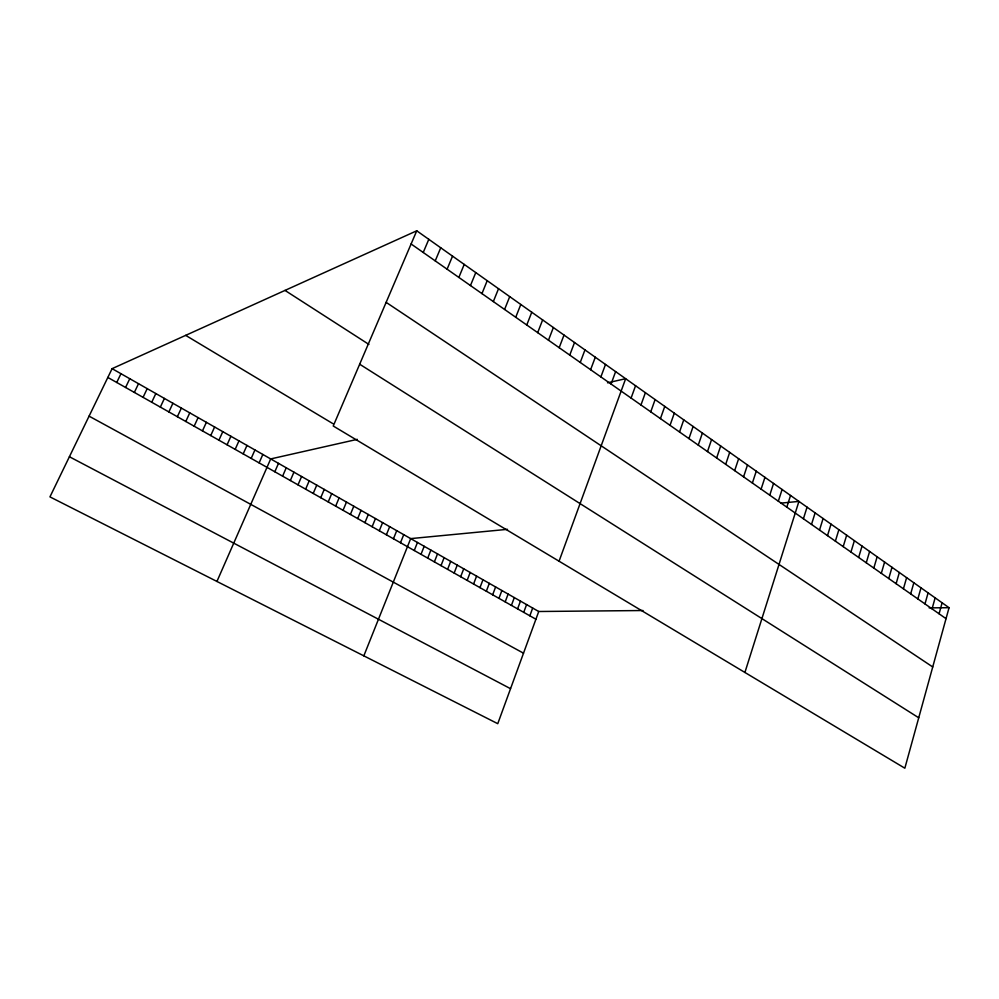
<?xml version="1.0" encoding="UTF-8"?>
<svg xmlns="http://www.w3.org/2000/svg" width="999" height="999" viewBox="0 0 999 999"><rect width="100%" height="100%" fill="white"/><g stroke="black" fill="none" stroke-linecap="round" stroke-linejoin="round"><path stroke-width="1.5" d="M949.05 607.704L904.844 768.206L333.241 426.011L416.745 230.794L949.05 607.704L929.145 607.879M939.072 613.786L942.119 602.797M932.055 608.878L935.139 597.852M924.987 603.92L928.096 592.857M917.856 598.925L920.991 587.837M910.676 593.893L913.835 582.767M903.421 588.811L906.617 577.659M896.115 583.703L899.35 572.502M888.748 578.533L892.007 567.307M881.318 573.326L884.602 562.075M873.813 568.081L877.147 556.78M866.258 562.787L869.617 551.46M858.641 557.454L862.037 546.091M850.948 552.06L854.382 540.671M843.193 546.64L846.665 535.202M835.376 541.158L838.873 529.695M827.497 535.639L831.018 524.125M819.53 530.057L823.101 518.518M811.513 524.438L815.109 512.862M803.408 518.768L807.055 507.155M744.904 672.464L798.925 501.398L780.993 503.121M786.825 507.155L790.546 495.467M778.333 501.198L782.092 489.485M769.754 495.192L773.551 483.441M761.113 489.135L764.947 477.335M752.384 483.017L756.255 471.191M743.568 476.848L747.489 464.972M734.677 470.616L738.636 458.716M725.699 464.335L729.695 452.385M716.633 457.992L720.679 446.004M707.492 451.585L711.575 439.56M698.264 445.117L702.397 433.054M688.935 438.586L693.119 426.486M679.532 431.993L683.753 419.855M670.029 425.337L674.3 413.161M660.439 418.618L664.76 406.406M650.749 411.838L655.119 399.575M640.971 404.995L645.391 392.682M631.093 398.077L635.564 385.726M643.031 610.526L538.736 611.5L497.764 723.688L49.95 496.878L112.1 368.656L416.745 230.794M559.065 561.201L625.649 378.708L607.504 382.804M523.726 612.35L526.598 604.582M611.051 384.041L615.621 371.616M529.845 615.809L532.679 608.054M517.582 608.878L520.467 601.098M511.413 605.394L514.31 597.589M600.886 376.91L605.506 364.448M590.609 369.717L595.292 357.217M505.194 601.885L508.116 594.068M498.938 598.351L501.885 590.521M492.657 594.805L495.616 586.95M580.244 362.45L584.964 349.9M569.755 355.107L574.537 342.52M486.338 591.233L489.31 583.366M479.97 587.637L482.967 579.757M467.145 580.394L470.179 572.477M559.178 347.702L564.01 335.065M473.576 584.028L476.585 576.123M460.664 576.735L463.723 568.793M454.158 573.051L457.23 565.109M548.476 340.209L553.371 327.535M537.674 332.642L542.632 319.93M447.602 569.355L450.699 561.388M441.009 565.634L444.13 557.642M526.76 325L531.768 312.237M434.378 561.888L437.525 553.883M427.709 558.116L430.881 550.099M421.004 554.333L424.188 546.291M515.734 317.27L520.804 304.47M414.26 550.524L417.457 542.469M363.836 655.844L410.689 538.611L507.504 529.333M504.595 309.465L509.715 296.628M493.331 301.586L498.526 288.699M400.487 542.744L403.733 534.652M393.456 538.773L396.728 530.669M481.955 293.619L487.212 280.682M386.388 534.79L389.685 526.66M379.283 530.769L382.605 522.627M470.454 285.564L475.774 272.59M372.127 526.723L375.462 518.568M364.922 522.652L368.294 514.473M357.679 518.568L361.064 510.364M458.841 277.422L464.223 264.41M350.387 514.448L353.796 506.231M343.044 510.302L346.478 502.06M447.102 269.193L452.535 256.131M435.227 260.889L440.734 247.777M335.652 506.131L339.123 497.877M328.221 501.935L331.705 493.656M423.226 252.485L428.808 239.335M320.741 497.702L324.25 489.41M313.211 493.456L316.745 485.139M305.632 489.173L309.203 480.844M298.002 484.865L301.598 476.511M290.334 480.531L293.943 472.165M282.605 476.161L286.251 467.782M274.825 471.765L278.496 463.361M216.933 581.455L270.692 458.928L357.317 439.348M259.116 462.899L262.837 454.458M251.186 458.416L254.932 449.962M243.194 453.908L246.978 445.429M235.165 449.363L238.961 440.871M227.073 444.792L230.906 436.276M218.918 440.197L222.789 431.655M210.727 435.564L214.61 427.01M202.46 430.906L206.381 422.327M194.156 426.211L198.102 417.607M185.789 421.478L189.76 412.862M177.36 416.72L181.368 408.079M168.881 411.925L172.914 403.271M160.34 407.105L164.41 398.426M151.736 402.247L155.844 393.556M143.069 397.352L147.215 388.636M134.353 392.432L138.524 383.691M125.574 387.475L129.77 378.721M116.733 382.48L120.966 373.701M69.406 456.743L510.539 688.686M89.073 416.146L523.513 653.184M107.83 377.447L535.914 619.23M112.1 368.656L538.736 611.5M185.664 335.364L332.917 423.663M359.677 364.223L918.73 717.781M284.99 290.409L368.906 344.418M386.138 302.36L932.729 666.957M411.101 243.981L946.028 618.656"/></g></svg>
